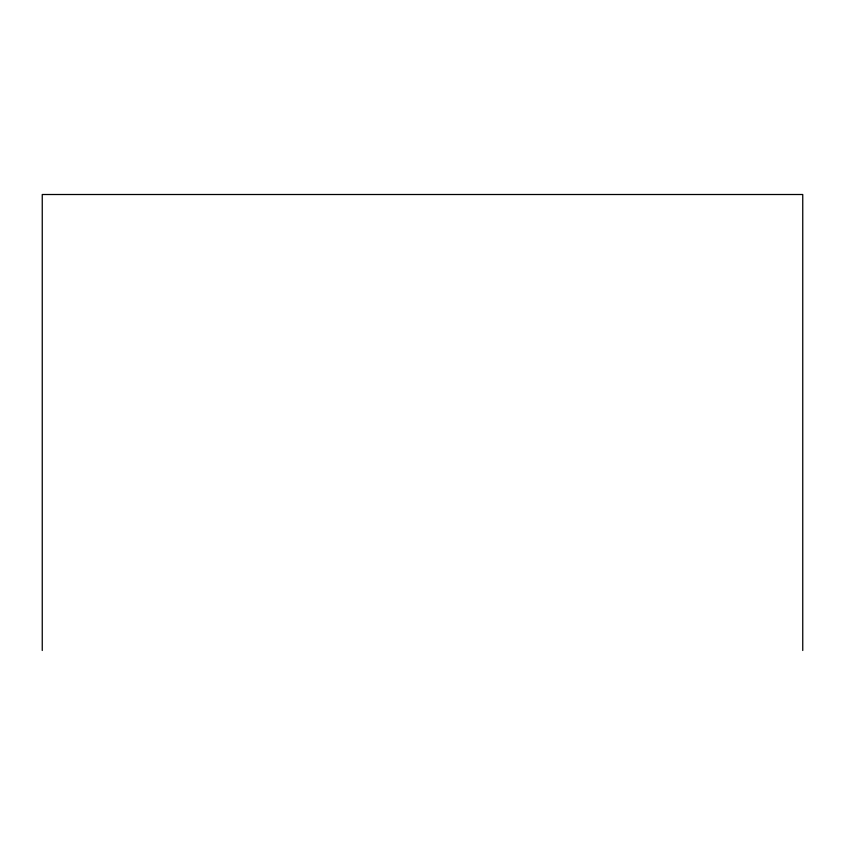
<?xml version="1.0" encoding="UTF-8"?>
<svg xmlns="http://www.w3.org/2000/svg" width="845" height="845" viewBox="0 0 845 845"><rect width="100%" height="100%" fill="white"/><g stroke="black" fill="none" stroke-linecap="round" stroke-linejoin="round"><path stroke-width="1.27" d="M802.75 650.492L802.75 194.508L42.25 194.508L42.25 650.492"/></g></svg>
